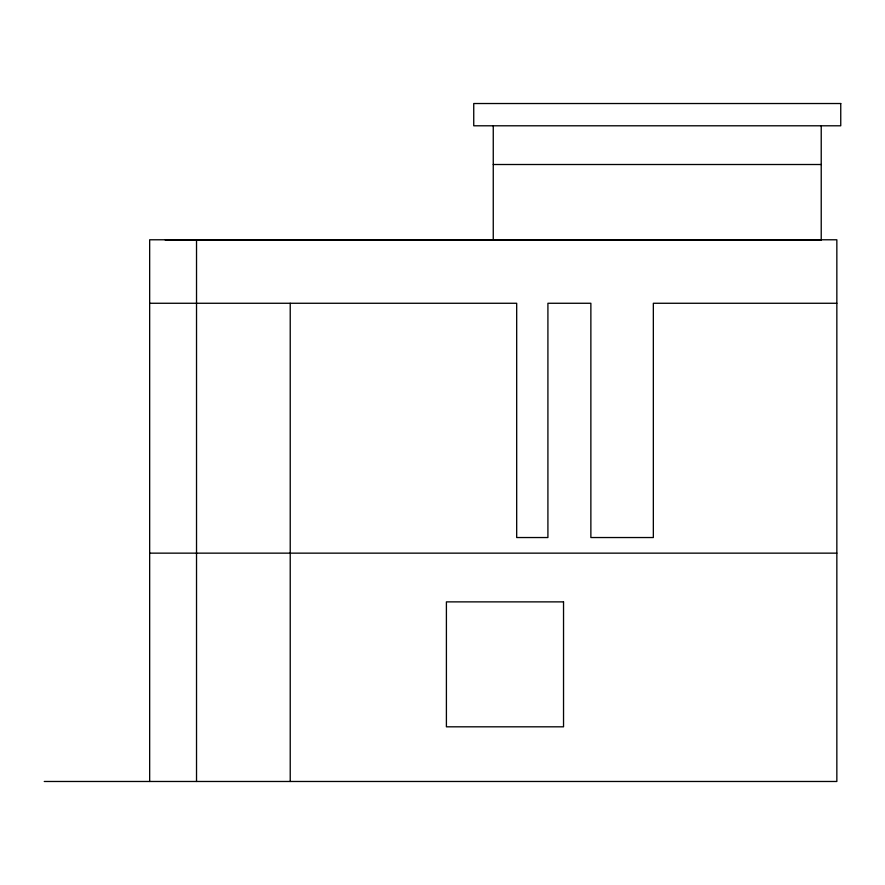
<?xml version="1.0" encoding="UTF-8"?>
<svg xmlns="http://www.w3.org/2000/svg" width="885" height="885" viewBox="0 0 885 885"><rect width="100%" height="100%" fill="white"/><g stroke="black" fill="none" stroke-linecap="round" stroke-linejoin="round"><path stroke-width="1.33" d="M493.255 164.51L821.225 164.51M165.285 240.1L821.225 240.1L821.225 125.792M821.225 239.78L493.255 240.1L493.255 125.792M149.665 303.267L516.685 303.267L516.685 537.538L547.915 537.538L547.915 303.267L590.87 303.267L590.87 537.538L653.34 537.538L653.34 303.267L836.845 303.267M149.665 553.147L836.845 553.147M44.25 781.477L836.845 781.477L836.845 239.78L149.665 239.78L149.665 781.477M290.225 303.267L290.225 781.477M196.525 239.78L196.525 781.477M840.75 103.523L473.74 103.523L473.74 125.792L840.75 125.792L840.75 103.523M563.535 601.877L446.405 601.877L446.405 726.817L563.535 726.817L563.535 601.877"/></g></svg>
